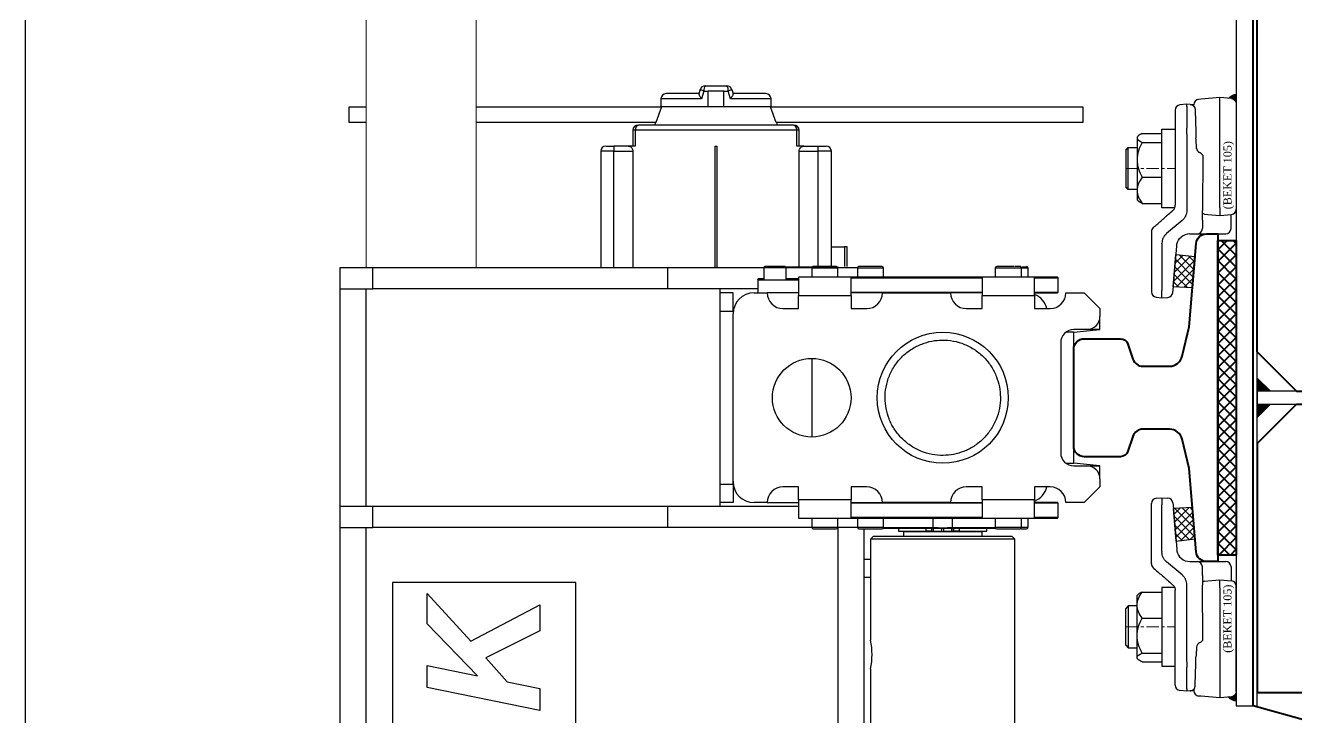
# Model space of a CAD drawing. Header units: centimetres. Extents: x 470464 to 524273, y 49611 to 59074.
# Drawn here: x 505485.43 to 505533.93, y 52618.11 to 52644.52 of the extents above; entities that cross this region are included whole.
import ezdxf

# ---------------------------------------------------------------- set-up
doc = ezdxf.new("R2010")
doc.units = ezdxf.units.CM
doc.header["$MEASUREMENT"] = 0
doc.linetypes.add('ACAD_ISO08W100', pattern=[36, 24, -3, 6, -3])
doc.linetypes.add('CHAIN', pattern=[0.3543, 0.2362, -0.0295, 0.0591, -0.0295])
for name, color, linetype, lineweight in [('1', 7, 'Continuous', 25), ('AAA_EKSEN', 1, 'ACAD_ISO08W100', 9), ('S-COLS-CONC', 4, 'Continuous', 40)]:
    doc.layers.add(name, color=color, linetype=linetype, lineweight=lineweight)
doc.layers.add('vinç', color=7, linetype='Continuous')
doc.styles.add('BARIŞ BABUR-2', font='times.ttf')

# ---------------------------------------------------------------- blocks, each defined once
blk = doc.blocks.new('ytnytnytnnytytnrmutnebe')
at = {"color": 2, "linetype": 'Continuous', "lineweight": 25}
for p, q in [((416565.01, 68895.163), (416511.61, 68895.163)), ((416565.81, 68895.163), (416565.01, 68895.163)), ((416565.01, 68895.163), (416565.01, 68893.906)), ((416574.11, 68895.163), (416565.81, 68895.163)), ((416565.81, 68893.906), (416565.81, 68895.163)), ((416574.91, 68895.163), (416574.11, 68895.163)), ((416574.11, 68895.163), (416574.11, 68893.906)), ((416574.91, 68893.906), (416574.91, 68895.163)), ((416580.46, 68894.813), (416581.06, 68894.813)), ((416580.46, 68894.163), (416580.46, 68894.813)), ((416581.06, 68894.813), (416581.06, 68894.163)), ((416518.21, 68894.163), (416565.01, 68894.163)), ((416565.01, 68882.663), (416565.01, 68893.906)), ((416565.01, 68893.906), (416565.81, 68893.906)), ((416565.81, 68894.163), (416574.11, 68894.163)), ((416565.81, 68882.663), (416565.81, 68893.906)), ((416574.11, 68882.663), (416574.11, 68893.906)), ((416574.11, 68893.906), (416574.91, 68893.906)), ((416574.91, 68875.42), (416574.91, 68893.906)), ((416562.91, 68893.163), (416537.91, 68893.163)), ((416562.91, 68886.163), (416562.91, 68893.163)), ((416558.03, 68887.533), (416558.905, 68891.833)), ((416558.905, 68891.833), (416559.747, 68891.833)), ((416559.747, 68891.833), (416559.356, 68889.908)), ((416559.356, 68889.908), (416561.338, 68891.833)), ((416562.496, 68891.833), (416560.674, 68890.168)), ((416561.338, 68891.833), (416562.496, 68891.833)), ((416560.674, 68890.168), (416562.055, 68887.533)), ((416580.46, 68883.108), (416580.46, 68889.963)), ((416581.06, 68889.963), (416581.06, 68882.892)), ((416560.037, 68889.596), (416559.126, 68888.776)), ((416561.062, 68887.533), (416560.037, 68889.596)), ((416559.126, 68888.776), (416558.873, 68887.533)), ((416558.873, 68887.533), (416558.03, 68887.533)), ((416562.055, 68887.533), (416561.062, 68887.533)), ((416537.91, 68886.163), (416562.91, 68886.163)), ((416579.36, 68885.213), (416574.91, 68885.213)), ((416579.36, 68884.713), (416579.36, 68885.213)), ((416574.91, 68884.713), (416579.36, 68884.713)), ((416579.36, 68884.713), (416579.36, 68883.985)), ((416579.56, 68884.713), (416579.36, 68884.713)), ((416579.56, 68884.165), (416579.56, 68884.713)), ((416579.56, 68883.895), (416579.56, 68884.165)), ((416579.36, 68883.985), (416574.91, 68883.985)), ((416580.16, 68883.985), (416579.56, 68883.985)), ((416580.16, 68883.895), (416579.56, 68883.895)), ((416580.16, 68883.895), (416580.16, 68883.985)), ((416580.16, 68877.732), (416580.16, 68883.895)), ((416580.46, 68883.128), (416580.36, 68883.163)), ((416581.06, 68882.892), (416580.46, 68883.108)), ((416565.01, 68877.163), (416565.01, 68882.663)), ((416565.81, 68882.663), (416565.01, 68882.663)), ((416565.81, 68877.663), (416565.81, 68882.663)), ((416574.11, 68879.213), (416574.11, 68882.663)), ((416574.91, 68882.663), (416574.11, 68882.663)), ((416581.36, 68882.913), (416581.06, 68882.913)), ((416581.06, 68881.113), (416581.06, 68882.892)), ((416581.36, 68881.362), (416581.36, 68882.913)), ((416581.06, 68880.513), (416581.06, 68881.113)), ((416581.06, 68881.113), (416581.66, 68881.113)), ((416581.66, 68881.273), (416581.36, 68881.362)), ((416581.712, 68881.423), (416581.552, 68881.465)), ((416581.66, 68881.273), (416581.66, 68881.113)), ((416581.66, 68880.513), (416581.66, 68881.113)), ((416574.11, 68880.663), (416565.81, 68880.663)), ((416565.96, 68880.163), (416565.96, 68880.663)), ((416566.66, 68880.663), (416566.66, 68880.163)), ((416573.26, 68880.663), (416573.26, 68880.163)), ((416573.96, 68880.163), (416573.96, 68880.663)), ((416574.91, 68880.846), (416579.56, 68880.846)), ((416579.56, 68880.781), (416574.91, 68880.781)), ((416579.56, 68880.846), (416579.56, 68880.781)), ((416566.66, 68880.163), (416565.96, 68880.163)), ((416566.66, 68880.163), (416566.76, 68880.163)), ((416566.76, 68880.163), (416573.16, 68880.163)), ((416573.26, 68880.163), (416573.96, 68880.163)), ((416581.06, 68880.513), (416581.66, 68880.513)), ((416581.06, 68878.735), (416581.06, 68880.513)), ((416581.36, 68880.265), (416581.66, 68880.353)), ((416581.36, 68878.713), (416581.36, 68880.265)), ((416581.712, 68880.204), (416581.552, 68880.161)), ((416581.66, 68880.513), (416581.66, 68880.353)), ((416565.96, 68878.863), (416565.96, 68879.363)), ((416573.96, 68879.363), (416573.96, 68878.863)), ((416574.46, 68879.213), (416573.96, 68879.213)), ((416574.46, 68879.213), (416574.46, 68877.663)), ((416565.96, 68878.863), (416565.96, 68877.663)), ((416573.96, 68877.663), (416573.96, 68878.863)), ((416574.91, 68878.988), (416574.46, 68878.988)), ((416574.51, 68879.168), (416574.51, 68878.988)), ((416574.91, 68878.138), (416574.91, 68878.988)), ((416580.46, 68878.519), (416581.06, 68878.735)), ((416581.06, 68878.735), (416581.06, 68866.813)), ((416581.06, 68878.713), (416581.36, 68878.713)), ((416566.56, 68877.663), (416566.56, 68878.263)), ((416573.36, 68878.263), (416573.36, 68877.663)), ((416580.36, 68878.463), (416580.46, 68878.499)), ((416580.46, 68866.813), (416580.46, 68878.519)), ((416574.46, 68878.138), (416574.91, 68878.138)), ((416574.51, 68878.138), (416574.51, 68877.985)), ((416574.51, 68877.985), (416574.51, 68877.663)), ((416574.915, 68876.161), (416574.915, 68877.803)), ((416574.94, 68876.148), (416574.94, 68878.163)), ((416579.56, 68877.732), (416580.16, 68877.732)), ((416579.56, 68877.461), (416579.56, 68877.732)), ((416580.16, 68877.642), (416580.16, 68877.732)), ((416565.36, 68877.663), (416565.36, 68875.663)), ((416566.06, 68877.663), (416565.36, 68877.663)), ((416566.06, 68875.663), (416566.06, 68877.663)), ((416566.06, 68877.663), (416566.56, 68877.663)), ((416573.36, 68877.663), (416573.86, 68877.663)), ((416573.86, 68877.663), (416573.86, 68875.663)), ((416574.56, 68877.663), (416573.86, 68877.663)), ((416574.56, 68875.663), (416574.56, 68877.663)), ((416574.94, 68877.642), (416579.36, 68877.642)), ((416579.36, 68877.642), (416579.36, 68876.913)), ((416579.56, 68877.642), (416580.16, 68877.642)), ((416579.56, 68877.461), (416579.56, 68876.913)), ((416565.02, 68877.163), (416565.02, 68876.163)), ((416565.36, 68877.163), (416565.02, 68877.163)), ((416571.46, 68877.163), (416568.46, 68877.163)), ((416574.9, 68877.163), (416574.56, 68877.163)), ((416574.9, 68876.163), (416574.9, 68877.163)), ((416574.94, 68876.913), (416579.36, 68876.913)), ((416579.36, 68876.913), (416579.56, 68876.913)), ((416579.36, 68876.413), (416579.36, 68876.913)), ((416574.94, 68876.413), (416579.36, 68876.413)), ((416575.71, 68876.413), (416575.71, 68875.913)), ((416565.01, 68876.163), (416534.46, 68876.163)), ((416565.01, 68875.42), (416565.01, 68876.164)), ((416565.02, 68876.163), (416565.36, 68876.163)), ((416574.56, 68876.163), (416574.9, 68876.163)), ((416575.71, 68875.913), (416574.96, 68875.913)), ((416574.96, 68875.813), (416575.71, 68875.813)), ((416575.71, 68875.813), (416575.71, 68875.913)), ((416565.02, 68875.421), (416565.02, 68874.421)), ((416565.36, 68875.421), (416565.02, 68875.421)), ((416565.36, 68875.663), (416565.36, 68875.372)), ((416565.36, 68875.663), (416566.06, 68875.663)), ((416565.36, 68875.372), (416565.36, 68875.138)), ((416565.385, 68872.163), (416565.385, 68875.663)), ((416565.935, 68870.663), (416565.935, 68875.663)), ((416565.96, 68875.663), (416565.96, 68874.463)), ((416566.56, 68875.663), (416566.06, 68875.663)), ((416566.56, 68875.063), (416566.56, 68875.663)), ((416573.86, 68875.663), (416573.36, 68875.663)), ((416573.36, 68875.663), (416573.36, 68875.063)), ((416573.86, 68875.663), (416574.56, 68875.663)), ((416573.96, 68874.463), (416573.96, 68875.663)), ((416573.985, 68875.663), (416573.985, 68870.663)), ((416574.535, 68875.663), (416574.535, 68872.163)), ((416574.56, 68875.372), (416574.56, 68875.663)), ((416574.9, 68875.421), (416574.56, 68875.421)), ((416574.56, 68875.138), (416574.56, 68875.372)), ((416574.9, 68874.421), (416574.9, 68875.421)), ((416534.188, 68875.163), (416564.96, 68875.163)), ((416559.61, 68874.913), (416555.96, 68874.913)), ((416564.56, 68874.913), (416560.71, 68874.913)), ((416563.11, 68875.163), (416563.11, 68874.913)), ((416563.803, 68875.163), (416563.803, 68874.913)), ((416564.66, 68874.813), (416564.56, 68874.913)), ((416564.56, 68872.163), (416564.56, 68874.913)), ((416564.66, 68872.163), (416564.66, 68874.813)), ((416565.36, 68875.138), (416565.36, 68872.163)), ((416574.56, 68872.163), (416574.56, 68875.138)), ((416564.98, 68874.436), (416564.98, 68872.163)), ((416565.005, 68874.423), (416565.005, 68872.523)), ((416565.02, 68874.421), (416565.36, 68874.421)), ((416565.96, 68871.863), (416565.96, 68874.463)), ((416573.96, 68874.463), (416573.96, 68871.863)), ((416574.56, 68874.421), (416574.9, 68874.421)), ((416564.98, 68873.853), (416564.87, 68873.853)), ((416564.87, 68873.853), (416564.87, 68872.789)), ((416564.86, 68873.663), (416564.66, 68873.663)), ((416564.86, 68873.663), (416564.86, 68870.663)), ((416564.87, 68873.563), (416564.86, 68873.563)), ((416564.87, 68872.789), (416564.98, 68872.789)), ((416564.87, 68872.587), (416564.87, 68872.789)), ((416564.98, 68872.587), (416564.87, 68872.587)), ((416564.87, 68872.587), (416564.87, 68872.574)), ((416564.87, 68872.574), (416564.98, 68872.574)), ((416564.87, 68872.574), (416564.87, 68872.514)), ((416564.87, 68872.514), (416564.98, 68872.514)), ((416564.87, 68872.514), (416564.87, 68872.201)), ((416565.005, 68872.523), (416565.36, 68872.523)), ((416564.56, 68869.413), (416564.56, 68872.163)), ((416564.66, 68869.513), (416564.66, 68872.163)), ((416564.87, 68872.201), (416564.98, 68872.201)), ((416564.87, 68872.201), (416564.87, 68872.191)), ((416564.87, 68872.191), (416564.98, 68872.191)), ((416564.98, 68872.136), (416564.87, 68872.136)), ((416564.87, 68872.136), (416564.87, 68872.126)), ((416564.87, 68872.126), (416564.98, 68872.126)), ((416564.87, 68872.126), (416564.87, 68871.813)), ((416564.98, 68872.163), (416564.98, 68870.148)), ((416565.36, 68872.163), (416565.36, 68870.663)), ((416565.385, 68870.663), (416565.385, 68872.163)), ((416574.535, 68872.163), (416574.535, 68870.663)), ((416574.56, 68870.663), (416574.56, 68872.163)), ((416564.87, 68871.813), (416564.98, 68871.813)), ((416564.87, 68871.813), (416564.87, 68871.752)), ((416564.87, 68871.752), (416564.98, 68871.752)), ((416564.87, 68871.752), (416564.87, 68871.74)), ((416564.87, 68871.74), (416564.98, 68871.74)), ((416564.87, 68871.538), (416564.87, 68871.74)), ((416564.98, 68871.538), (416564.87, 68871.538)), ((416564.87, 68871.538), (416564.87, 68870.474)), ((416565.005, 68871.803), (416565.005, 68870.161)), ((416565.36, 68871.803), (416565.005, 68871.803)), ((416565.96, 68871.863), (416565.96, 68870.663)), ((416573.96, 68870.663), (416573.96, 68871.863)), ((416566.56, 68870.663), (416566.56, 68871.263)), ((416573.36, 68871.263), (416573.36, 68870.663)), ((416564.66, 68870.663), (416564.86, 68870.663)), ((416564.86, 68870.763), (416564.87, 68870.763)), ((416564.87, 68870.474), (416564.98, 68870.474)), ((416565.36, 68870.663), (416565.36, 68868.663)), ((416566.06, 68870.663), (416565.36, 68870.663)), ((416566.06, 68868.663), (416566.06, 68870.663)), ((416566.06, 68870.663), (416566.56, 68870.663)), ((416573.36, 68870.663), (416573.86, 68870.663)), ((416573.86, 68870.663), (416573.86, 68868.663)), ((416574.56, 68870.663), (416573.86, 68870.663)), ((416574.56, 68868.663), (416574.56, 68870.663)), ((416564.96, 68870.103), (416564.96, 68870.102)), ((416565.02, 68870.163), (416565.02, 68869.163)), ((416565.36, 68870.163), (416565.02, 68870.163)), ((416574.9, 68870.163), (416574.56, 68870.163)), ((416574.9, 68869.163), (416574.9, 68870.163)), ((416564.56, 68869.413), (416564.66, 68869.513)), ((416555.96, 68869.413), (416564.56, 68869.413)), ((416565.02, 68869.163), (416565.02, 68868.906)), ((416565.02, 68869.163), (416565.36, 68869.163)), ((416574.56, 68869.163), (416574.9, 68869.163)), ((416574.9, 68868.906), (416574.9, 68869.163)), ((416574.915, 68868.913), (416574.915, 68869.156)), ((416574.94, 68868.938), (416574.94, 68869.143)), ((416565.02, 68868.906), (416565.36, 68868.906)), ((416565.36, 68868.663), (416565.36, 68867.788)), ((416565.36, 68868.663), (416566.06, 68868.663)), ((416565.385, 68867.763), (416565.385, 68868.663)), ((416565.935, 68867.763), (416565.935, 68868.663)), ((416565.96, 68867.788), (416565.96, 68868.663)), ((416566.56, 68868.663), (416566.06, 68868.663)), ((416566.56, 68868.063), (416566.56, 68868.663)), ((416573.86, 68868.663), (416573.36, 68868.663)), ((416573.36, 68868.663), (416573.36, 68868.063)), ((416573.86, 68868.663), (416574.56, 68868.663)), ((416573.96, 68868.663), (416573.96, 68867.788)), ((416573.985, 68868.663), (416573.985, 68867.763)), ((416574.535, 68868.663), (416574.535, 68867.763)), ((416574.56, 68868.906), (416574.9, 68868.906)), ((416574.56, 68867.788), (416574.56, 68868.663)), ((416565.36, 68867.788), (416565.385, 68867.763)), ((416565.385, 68867.763), (416565.935, 68867.763)), ((416565.935, 68867.763), (416565.96, 68867.788)), ((416572.06, 68867.663), (416567.86, 68867.663)), ((416573.96, 68867.788), (416573.985, 68867.763)), ((416573.985, 68867.763), (416574.535, 68867.763)), ((416574.535, 68867.763), (416574.56, 68867.788)), ((416565.96, 68866.763), (416565.96, 68867.463)), ((416567.36, 68866.163), (416567.46, 68867.163)), ((416567.36, 68867.163), (416567.36, 68866.663)), ((416567.46, 68867.463), (416567.46, 68867.163)), ((416567.46, 68867.163), (416572.46, 68867.163)), ((416572.46, 68867.163), (416572.46, 68867.463)), ((416572.46, 68867.163), (416572.56, 68866.163)), ((416572.56, 68866.663), (416572.56, 68867.163)), ((416573.96, 68867.463), (416573.96, 68866.763)), ((416566.56, 68866.163), (416565.96, 68866.763)), ((416567.36, 68866.663), (416567.36, 68866.163)), ((416572.56, 68866.163), (416572.56, 68866.663)), ((416573.96, 68866.763), (416573.36, 68866.163)), ((416581.06, 68866.813), (416580.46, 68866.813)), ((416566.86, 68866.163), (416566.56, 68866.163)), ((416566.86, 68866.163), (416567.36, 68866.163)), ((416572.56, 68866.163), (416573.06, 68866.163)), ((416573.36, 68866.163), (416573.06, 68866.163))]:
    blk.add_line(p, q, dxfattribs=at)
at = {"color": 2, "linetype": 'Continuous', "lineweight": 15}
for p, q in [((416574.91, 68894.163), (416637.91, 68894.163)), ((416574.91, 68889.963), (416633.71, 68889.963))]:
    blk.add_line(p, q, dxfattribs=at)
at = {"color": 2, "linetype": 'Continuous', "lineweight": 25}
for centre, radius in [((416569.96, 68877.163), 1.5), ((416569.96, 68872.163), 2.5)]:
    blk.add_circle(centre, radius, dxfattribs=at)
for centre, radius, start, end in [((416579.36, 68885.013), 0.2, 0, 90), ((416580.16, 68883.785), 0.2, 0, 90), ((416580.185, 68883.718), 0.178, 11.7711, 98.2203), ((416581.36, 68882.713), 0.2, 0, 90), ((416581.707, 68881.012), 0.265, 54.9655, 100.3283), ((416581.66, 68881.23), 0.2, 0, 75), ((416566.76, 68879.363), 0.8, 90, 180), ((416573.16, 68879.363), 0.8, 0, 90), ((416581.707, 68880.615), 0.265, 259.6717, 305.0345), ((416581.66, 68880.397), 0.2, 285, 0), ((416574.508, 68879.216), 0.0479, 182.8464, 272.6022), ((416565.96, 68878.263), 0.6, 0, 90), ((416573.96, 68878.263), 0.6, 90, 180), ((416574.91, 68878.938), 0.05, 0, 90), ((416581.36, 68878.913), 0.2, 270, 0), ((416574.91, 68878.188), 0.05, 270, 0), ((416580.185, 68877.908), 0.178, 261.7808, 348.2277), ((416580.16, 68877.842), 0.2, 270, 0), ((416565.02, 68877.103), 0.06, 90, 180), ((416574.9, 68877.103), 0.06, 0, 90), ((416579.36, 68876.613), 0.2, 270, 0), ((416565.02, 68876.223), 0.06, 180, 270), ((416574.9, 68876.223), 0.06, 270, 0), ((416565.02, 68875.361), 0.06, 90, 180), ((416574.9, 68875.361), 0.06, 0, 90), ((416560.16, 68877.639), 2.78, 258.5897, 281.4103), ((416565.96, 68875.063), 0.6, 270, 0), ((416573.96, 68875.063), 0.6, 180, 270), ((416565.02, 68874.481), 0.06, 180, 270), ((416574.9, 68874.481), 0.06, 270, 0), ((416565.96, 68871.263), 0.6, 0, 90), ((416573.96, 68871.263), 0.6, 90, 180), ((416565.02, 68870.103), 0.06, 90, 180), ((416574.9, 68870.103), 0.06, 0, 90), ((416565.02, 68869.223), 0.06, 180, 270), ((416574.9, 68869.223), 0.06, 270, 0), ((416565.02, 68868.966), 0.06, 180, 270), ((416566.76, 68868.963), 0.8, 202.0243, 255.5225), ((416573.16, 68868.963), 0.8, 284.4775, 337.9757), ((416574.9, 68868.966), 0.06, 270, 0), ((416565.96, 68868.063), 0.6, 270, 0), ((416573.96, 68868.063), 0.6, 180, 270), ((416567.86, 68867.163), 0.5, 90, 180), ((416572.06, 68867.163), 0.5, 0, 90), ((416566.86, 68866.663), 0.5, 270, 0), ((416573.06, 68866.663), 0.5, 180, 270)]:
    blk.add_arc(centre, radius, start, end, dxfattribs=at)
for points, knots in [([(416579.56, 68885.011), (416579.56, 68885.01), (416579.56, 68885.009), (416579.56, 68884.97), (416579.56, 68884.902), (416579.56, 68884.812), (416579.56, 68884.746), (416579.56, 68884.713)], [0, 0, 0, 0, 0.156063, 0.361127, 0.578033, 0.794938, 1, 1, 1, 1]), ([(416579.56, 68884.165), (416579.557, 68884.143), (416579.551, 68884.1), (416579.511, 68884.045), (416579.46, 68884.007), (416579.408, 68883.988), (416579.375, 68883.986), (416579.36, 68883.985)], [0, 0, 0, 0, 0.274187, 0.536104, 0.727124, 0.878679, 1, 1, 1, 1]), ([(416580.36, 68877.872), (416580.36, 68877.997), (416580.36, 68878.25), (416580.36, 68878.686), (416580.36, 68879.126), (416580.36, 68879.557), (416580.36, 68879.966), (416580.36, 68880.386), (416580.36, 68880.813), (416580.36, 68881.241), (416580.36, 68881.661), (416580.36, 68882.07), (416580.36, 68882.5), (416580.36, 68882.941), (416580.36, 68883.377), (416580.36, 68883.63), (416580.36, 68883.755)], [0, 0, 0, 0, 0.077771, 0.157893, 0.240204, 0.304491, 0.36877, 0.43439, 0.5, 0.565619, 0.63123, 0.695517, 0.759796, 0.842115, 0.922233, 1, 1, 1, 1]), ([(416581.56, 68881.463), (416581.56, 68881.549), (416581.56, 68881.724), (416581.56, 68881.965), (416581.56, 68882.186), (416581.56, 68882.376), (416581.56, 68882.528), (416581.56, 68882.635), (416581.56, 68882.701), (416581.56, 68882.709), (416581.56, 68882.713)], [0, 0, 0, 0, 0.11988, 0.244044, 0.371236, 0.5, 0.628763, 0.755956, 0.88012, 1, 1, 1, 1]), ([(416581.552, 68881.465), (416581.543, 68881.465), (416581.524, 68881.465), (416581.475, 68881.44), (416581.419, 68881.406), (416581.38, 68881.377), (416581.36, 68881.362)], [0, 0, 0, 0, 0.249486, 0.499789, 0.75003, 1, 1, 1, 1]), ([(416581.66, 68881.273), (416581.666, 68881.293), (416581.678, 68881.335), (416581.693, 68881.381), (416581.702, 68881.407), (416581.708, 68881.421), (416581.71, 68881.422), (416581.712, 68881.423)], [0, 0, 0, 0, 0.242355, 0.49937, 0.696915, 0.83534, 1, 1, 1, 1]), ([(416581.552, 68880.161), (416581.543, 68880.162), (416581.524, 68880.162), (416581.475, 68880.186), (416581.419, 68880.221), (416581.38, 68880.25), (416581.36, 68880.265)], [0, 0, 0, 0, 0.249486, 0.499792, 0.749984, 1, 1, 1, 1]), ([(416581.56, 68878.913), (416581.56, 68878.917), (416581.56, 68878.925), (416581.56, 68878.991), (416581.56, 68879.099), (416581.56, 68879.251), (416581.56, 68879.44), (416581.56, 68879.661), (416581.56, 68879.903), (416581.56, 68880.078), (416581.56, 68880.163)], [0, 0, 0, 0, 0.11988, 0.244044, 0.371237, 0.5, 0.628764, 0.755956, 0.88012, 1, 1, 1, 1]), ([(416581.712, 68880.204), (416581.71, 68880.205), (416581.708, 68880.206), (416581.702, 68880.219), (416581.693, 68880.246), (416581.678, 68880.292), (416581.666, 68880.333), (416581.66, 68880.353)], [0, 0, 0, 0, 0.1646658, 0.3030994, 0.5006296, 0.7576448, 1, 1, 1, 1]), ([(416574.46, 68879.213), (416574.472, 68879.212), (416574.496, 68879.208), (416574.505, 68879.181), (416574.51, 68879.168)], [0, 0, 0, 0, 0.500874, 1, 1, 1, 1]), ([(416574.96, 68878.563), (416574.96, 68878.611), (416574.96, 68878.683), (416574.96, 68878.77), (416574.96, 68878.83), (416574.96, 68878.879), (416574.96, 68878.926), (416574.96, 68878.933), (416574.96, 68878.938)], [0, 0, 0, 0, 0.239456, 0.368362, 0.500001, 0.63164, 0.760544, 1, 1, 1, 1]), ([(416574.96, 68878.188), (416574.96, 68878.193), (416574.96, 68878.201), (416574.96, 68878.248), (416574.96, 68878.296), (416574.96, 68878.356), (416574.96, 68878.444), (416574.96, 68878.516), (416574.96, 68878.563)], [0, 0, 0, 0, 0.2394575, 0.3683619, 0.5000014, 0.6316374, 0.760543, 1, 1, 1, 1]), ([(416574.46, 68878.006), (416574.46, 68878.004), (416574.461, 68878.001), (416574.465, 68877.996), (416574.472, 68877.992), (416574.481, 68877.988), (416574.49, 68877.986), (416574.5, 68877.985), (416574.507, 68877.985), (416574.51, 68877.985)], [0, 0, 0, 0, 0.157374, 0.293237, 0.500002, 0.633039, 0.760316, 0.882274, 1, 1, 1, 1]), ([(416579.36, 68877.642), (416579.378, 68877.641), (416579.414, 68877.638), (416579.468, 68877.615), (416579.518, 68877.575), (416579.553, 68877.52), (416579.558, 68877.48), (416579.56, 68877.461)], [0, 0, 0, 0, 0.146818, 0.292962, 0.498194, 0.771563, 1, 1, 1, 1]), ([(416564.96, 68877.103), (416564.96, 68877.097), (416564.96, 68877.088), (416564.96, 68877.034), (416564.96, 68876.977), (416564.96, 68876.906), (416564.96, 68876.804), (416564.96, 68876.663), (416564.96, 68876.523), (416564.96, 68876.42), (416564.96, 68876.35), (416564.96, 68876.293), (416564.96, 68876.238), (416564.96, 68876.229), (416564.96, 68876.223)], [0, 0, 0, 0, 0.119728, 0.18418, 0.25, 0.31582, 0.380273, 0.5, 0.619728, 0.684181, 0.750001, 0.815821, 0.880272, 1, 1, 1, 1]), ([(416574.96, 68876.223), (416574.96, 68876.494), (416574.96, 68876.572), (416574.96, 68876.689), (416574.96, 68876.778), (416574.96, 68876.863), (416574.96, 68876.96), (416574.96, 68877.053), (416574.96, 68877.102), (416574.96, 68877.103), (416574.96, 68877.103)], [0, 0, 0, 0, 0.174997, 0.269198, 0.365401, 0.461603, 0.555807, 0.730802, 0.905797, 1, 1, 1, 1]), ([(416579.56, 68876.913), (416579.56, 68876.876), (416579.56, 68876.817), (416579.56, 68876.747), (416579.56, 68876.7), (416579.56, 68876.661), (416579.56, 68876.624), (416579.56, 68876.617), (416579.56, 68876.613)], [0, 0, 0, 0, 0.23944, 0.369666, 0.500001, 0.630219, 0.760554, 1, 1, 1, 1]), ([(416564.96, 68875.361), (416564.96, 68875.355), (416564.96, 68875.346), (416564.96, 68875.291), (416564.96, 68875.235), (416564.96, 68875.164), (416564.96, 68875.062), (416564.96, 68874.921), (416564.96, 68874.781), (416564.96, 68874.678), (416564.96, 68874.608), (416564.96, 68874.551), (416564.96, 68874.496), (416564.96, 68874.487), (416564.96, 68874.481)], [0, 0, 0, 0, 0.119728, 0.18418, 0.249999, 0.31582, 0.380271, 0.499999, 0.619729, 0.68418, 0.749999, 0.81582, 0.880272, 1, 1, 1, 1]), ([(416574.96, 68874.481), (416574.96, 68874.752), (416574.96, 68874.83), (416574.96, 68874.946), (416574.96, 68875.036), (416574.96, 68875.12), (416574.96, 68875.218), (416574.96, 68875.311), (416574.96, 68875.36), (416574.96, 68875.36), (416574.96, 68875.36)], [0, 0, 0, 0, 0.174994, 0.269199, 0.365402, 0.461604, 0.555805, 0.730801, 0.905797, 1, 1, 1, 1]), ([(416570.376, 68870.003), (416570.243, 68869.985), (416569.969, 68869.947), (416569.543, 68869.989), (416569.118, 68870.114), (416568.718, 68870.328), (416568.428, 68870.572), (416568.23, 68870.797), (416568.062, 68871.034), (416567.902, 68871.348), (416567.788, 68871.744), (416567.747, 68872.155), (416567.785, 68872.58), (416567.911, 68873.005), (416568.125, 68873.405), (416568.368, 68873.695), (416568.594, 68873.893), (416568.831, 68874.061), (416569.144, 68874.224), (416569.413, 68874.291), (416569.543, 68874.324)], [0, 0, 0, 0, 0.058249, 0.119986, 0.18429, 0.249959, 0.315628, 0.347818, 0.380014, 0.441752, 0.5, 0.558249, 0.619986, 0.68429, 0.749959, 0.815628, 0.847818, 0.880015, 0.941753, 1, 1, 1, 1]), ([(416569.543, 68874.324), (416569.676, 68874.342), (416569.95, 68874.38), (416570.376, 68874.337), (416570.802, 68874.213), (416571.201, 68873.998), (416571.492, 68873.755), (416571.689, 68873.529), (416571.858, 68873.293), (416572.017, 68872.978), (416572.132, 68872.582), (416572.173, 68872.172), (416572.135, 68871.747), (416572.009, 68871.321), (416571.795, 68870.922), (416571.551, 68870.631), (416571.326, 68870.434), (416571.089, 68870.266), (416570.775, 68870.102), (416570.507, 68870.036), (416570.376, 68870.003)], [0, 0, 0, 0, 0.058249, 0.119987, 0.18429, 0.249959, 0.315627, 0.347817, 0.380015, 0.441752, 0.5, 0.558249, 0.619986, 0.684291, 0.749959, 0.815627, 0.847818, 0.880014, 0.941751, 1, 1, 1, 1]), ([(416564.96, 68870.103), (416564.96, 68870.097), (416564.96, 68870.088), (416564.96, 68870.034), (416564.96, 68869.977), (416564.96, 68869.906), (416564.96, 68869.804), (416564.96, 68869.663), (416564.96, 68869.523), (416564.96, 68869.42), (416564.96, 68869.35), (416564.96, 68869.293), (416564.96, 68869.238), (416564.96, 68869.229), (416564.96, 68869.223)], [0, 0, 0, 0, 0.119728, 0.18418, 0.249999, 0.315819, 0.380272, 0.499999, 0.619729, 0.68418, 0.75, 0.81582, 0.880272, 1, 1, 1, 1]), ([(416574.96, 68869.443), (416574.96, 68869.494), (416574.96, 68869.572), (416574.96, 68869.689), (416574.96, 68869.778), (416574.96, 68869.863), (416574.96, 68869.96), (416574.96, 68870.053), (416574.96, 68870.102), (416574.96, 68870.103), (416574.96, 68870.103)], [0, 0, 0, 0, 0.174994, 0.269199, 0.365402, 0.461604, 0.555805, 0.730801, 0.905797, 1, 1, 1, 1]), ([(416564.96, 68869.188), (416564.96, 68869.18), (416564.96, 68869.145), (416564.96, 68869.093), (416564.96, 68869.035), (416564.96, 68868.981), (416564.96, 68868.972), (416564.96, 68868.966)], [0, 0, 0, 0, 0.057333, 0.253792, 0.450254, 0.642632, 1, 1, 1, 1]), ([(416574.96, 68869.186), (416574.96, 68869.237), (416574.96, 68869.31), (416574.96, 68869.389), (416574.96, 68869.413)], [0, 0, 0, 0, 0.695804, 1, 1, 1, 1])]:
    blk.add_open_spline(points, degree=3, knots=knots, dxfattribs=at)
for points in [[(416581.86, 68881.23), (416581.86, 68881.091), (416581.86, 68880.813), (416581.86, 68880.536), (416581.86, 68880.397)], [(416565.005, 68871.803), (416564.995, 68871.923), (416564.975, 68872.163), (416564.995, 68872.403), (416565.005, 68872.523)]]:
    blk.add_open_spline(points, degree=3, dxfattribs=at)
blk = doc.blocks.new('HDTBMRTNE')
at = {"color": 2}
blk.add_lwpolyline([(2484.558, -32074.169), (2484.558, -32073.154, 0.322823), (2484.284, -32072.775), (2483.713, -32072.584, -0.322823), (2483.508, -32072.299), (2483.508, -32070.916, -0.414214), (2483.908, -32070.516), (2485.758, -32070.516), (2487.608, -32070.516, -0.414214), (2488.008, -32070.916), (2488.008, -32072.299, -0.322823), (2487.803, -32072.584), (2487.231, -32072.775, 0.322823), (2486.958, -32073.154), (2486.958, -32074.169, 0.34856), (2487.344, -32074.656), (2488.458, -32074.916), (2491.641, -32075.185, -0.389731), (2492.008, -32075.583), (2492.008, -32076.016), (2485.758, -32076.016), (2479.508, -32076.016), (2479.508, -32075.583, -0.389731), (2479.874, -32075.185), (2483.058, -32074.916), (2484.171, -32074.656, 0.34856)], format="xyb", close=True, dxfattribs=at)
blk = doc.blocks.new('TTRNYTRBRG')
at = {"layer": 'S-COLS-CONC'}
h = blk.add_hatch(dxfattribs=at)
h.set_pattern_fill('ANSI37', color=2, scale=0.1)
h.set_pattern_definition([(45, (0, 0), (-0.224506403, 0.224506403), []), (135, (0, 0), (-0.224506403, -0.224506403), [])])
h.paths.add_polyline_path([(1040.599, -32155.935), (1040.599, -32156.635), (1052.599, -32156.635), (1052.599, -32155.935)])
at = {"layer": 'S-COLS-CONC', "color": 2}
blk.add_lwpolyline([(1040.599, -32155.935), (1052.599, -32155.935), (1052.599, -32156.635), (1040.599, -32156.635)], close=True, dxfattribs=at)
blk = doc.blocks.new('BEKET 105 SOL')
at = {"layer": '1', "linetype": 'Continuous'}
h = blk.add_hatch(dxfattribs=at)
h.set_pattern_fill('ANSI37', color=2, scale=0.7, angle=90, style=0)
h.set_pattern_definition([(135, (-3235.9436, 14033.6054), (-1.5715448212, -1.5715448212), []), (225, (-3235.9436, 14033.6054), (1.5715448212, -1.5715448212), [])])
h.paths.add_polyline_path([(1789936.84, -473051.24), (1789937.7, -473058.51), (1789949.61, -473057.51), (1789949.26, -473050.22)])
h = blk.add_hatch(dxfattribs=at)
h.set_pattern_fill('ANSI37', color=2, scale=0.7, angle=90, style=0)
h.set_pattern_definition([(45, (3583218.9755, 14033.6054), (1.5715448212, -1.5715448212), []), (315, (3583218.9755, 14033.6054), (-1.5715448212, -1.5715448212), [])])
h.paths.add_polyline_path([(1790033.42, -473057.51), (1790045.33, -473058.51), (1790046.19, -473051.24), (1790033.77, -473050.22)])
at = {"color": 2}
for p, q in [((1789879.4, -473074.25), (1789919.63, -473074.25)), ((1790103.63, -473074.25), (1790063.4, -473074.25))]:
    blk.add_line(p, q, dxfattribs=at)
at = {"layer": '1', "color": 2, "linetype": 'Continuous'}
for p, q in [((1789892.07, -473036.39), (1789891.7, -473036.79)), ((1789892.07, -473036.39), (1789892.43, -473036.39)), ((1789892.43, -473036.39), (1789900.76, -473036.39)), ((1789897.07, -473032.05), (1789896.07, -473033.05)), ((1789896.07, -473033.05), (1789896.07, -473036.39)), ((1789912.07, -473033.05), (1789896.07, -473033.05)), ((1789897.07, -473032.05), (1789911.07, -473032.05)), ((1789900.76, -473036.39), (1789912.4, -473036.39)), ((1789912.07, -473033.05), (1789911.07, -473032.05)), ((1789912.07, -473036.39), (1789912.07, -473033.05)), ((1789912.4, -473036.39), (1789916.07, -473036.39)), ((1789916.44, -473036.79), (1789916.07, -473036.39)), ((1790066.59, -473036.79), (1790066.96, -473036.39)), ((1790070.63, -473036.39), (1790066.96, -473036.39)), ((1790082.27, -473036.39), (1790070.63, -473036.39)), ((1790070.96, -473033.05), (1790071.96, -473032.05)), ((1790070.96, -473036.39), (1790070.96, -473033.05)), ((1790070.96, -473033.05), (1790086.96, -473033.05)), ((1790085.96, -473032.05), (1790071.96, -473032.05)), ((1790090.61, -473036.39), (1790082.27, -473036.39)), ((1790085.96, -473032.05), (1790086.96, -473033.05)), ((1790086.96, -473033.05), (1790086.96, -473036.39)), ((1790090.96, -473036.39), (1790090.61, -473036.39)), ((1790090.96, -473036.39), (1790091.34, -473036.79)), ((1789890.75, -473038.39), (1789890.75, -473045.89)), ((1789894.1, -473038.39), (1789894.1, -473045.89)), ((1789907.42, -473038.39), (1789907.42, -473045.89)), ((1789917.39, -473038.39), (1789917.39, -473045.89)), ((1790065.64, -473038.39), (1790065.64, -473045.89)), ((1790075.61, -473038.39), (1790075.61, -473045.89)), ((1790088.93, -473038.39), (1790088.93, -473045.89)), ((1790092.28, -473038.39), (1790092.28, -473045.89)), ((1789889.07, -473045.89), (1789889.07, -473050.95)), ((1789919.07, -473045.89), (1789889.07, -473045.89)), ((1789919.07, -473050.76), (1789919.07, -473045.89)), ((1789928.15, -473041.89), (1789929.12, -473041.89)), ((1789932.64, -473041.89), (1789950.27, -473041.89)), ((1789932.82, -473045.88), (1789950.63, -473045.88)), ((1789950.27, -473041.89), (1789951.18, -473041.89)), ((1789953.17, -473043.71), (1789953.36, -473045.88)), ((1789953.36, -473045.88), (1789953.24, -473048.15)), ((1789953.36, -473045.88), (1789953.36, -473045.88)), ((1790029.86, -473043.71), (1790029.67, -473045.88)), ((1790029.67, -473045.88), (1790029.67, -473045.88)), ((1790029.67, -473045.88), (1790029.79, -473048.15)), ((1790032.76, -473041.89), (1790031.85, -473041.89)), ((1790050.21, -473045.88), (1790032.41, -473045.88)), ((1790050.39, -473041.89), (1790032.76, -473041.89)), ((1790054.88, -473041.89), (1790053.91, -473041.89)), ((1790063.96, -473050.76), (1790063.96, -473045.89)), ((1790063.96, -473045.89), (1790093.96, -473045.89)), ((1790093.96, -473045.89), (1790093.96, -473050.95)), ((1789881.81, -473050.95), (1789882.1, -473050.95)), ((1789882.1, -473050.95), (1789890.22, -473050.95)), ((1789890.22, -473050.95), (1789890.92, -473050.95)), ((1789890.92, -473050.95), (1789918.06, -473050.95)), ((1789923.89, -473053.62), (1789928.88, -473047.67)), ((1789950.49, -473050.12), (1789933.6, -473051.51)), ((1789951.41, -473050.04), (1789950.49, -473050.12)), ((1790031.62, -473050.04), (1790032.54, -473050.12)), ((1790032.54, -473050.12), (1790049.43, -473051.51)), ((1790059.15, -473053.62), (1790054.15, -473047.67)), ((1790092.11, -473050.95), (1790064.97, -473050.95)), ((1790092.81, -473050.95), (1790092.11, -473050.95)), ((1790100.93, -473050.95), (1790092.81, -473050.95)), ((1790101.22, -473050.95), (1790100.93, -473050.95)), ((1789879.59, -473055.41), (1789879.82, -473052.77)), ((1789879.59, -473055.41), (1789879.59, -473055.41)), ((1789879.65, -473056.65), (1789879.59, -473055.41)), ((1789880.47, -473055.41), (1789888.71, -473055.41)), ((1789890.83, -473055.41), (1789920.06, -473055.41)), ((1790092.2, -473055.41), (1790062.98, -473055.41)), ((1790102.57, -473055.41), (1790094.32, -473055.41)), ((1790103.44, -473055.41), (1790103.21, -473052.77)), ((1790103.38, -473056.65), (1790103.44, -473055.41)), ((1790103.44, -473055.41), (1790103.44, -473055.41)), ((1789877.02, -473067.95), (1789877.63, -473060.89)), ((1789877.63, -473060.89), (1789877.72, -473059.92)), ((1789879.73, -473058.09), (1789879.65, -473056.65)), ((1789881.88, -473058.57), (1789890.09, -473058.86)), ((1789890.86, -473058.87), (1789892.43, -473058.87)), ((1789898.13, -473060.49), (1789898.03, -473060.27)), ((1789929.02, -473056.49), (1789929.02, -473059.31)), ((1789929.02, -473059.31), (1789929.02, -473070.25)), ((1790054.02, -473056.49), (1790054.02, -473059.31)), ((1790054.02, -473059.31), (1790054.02, -473070.25)), ((1790084.9, -473060.49), (1790085.01, -473060.27)), ((1790092.17, -473058.87), (1790090.6, -473058.87)), ((1790101.16, -473058.57), (1790092.94, -473058.86)), ((1790103.3, -473058.09), (1790103.38, -473056.65)), ((1790105.4, -473060.89), (1790105.31, -473059.92)), ((1790106.02, -473067.95), (1790105.4, -473060.89)), ((1789899.03, -473061.44), (1789920.06, -473061.35)), ((1789920.06, -473061.35), (1789920.06, -473061.35)), ((1789921.51, -473062.16), (1789921.62, -473063.38)), ((1789921.62, -473063.38), (1789922.02, -473067.95)), ((1789923.75, -473061.33), (1789927.03, -473061.31)), ((1790059.28, -473061.33), (1790056, -473061.31)), ((1790061.42, -473063.38), (1790061.02, -473067.95)), ((1790061.52, -473062.16), (1790061.42, -473063.38)), ((1790084, -473061.44), (1790062.97, -473061.35)), ((1790062.97, -473061.35), (1790062.97, -473061.35)), ((1789877.41, -473072.42), (1789877.02, -473067.95)), ((1789880, -473067.95), (1789877.02, -473067.95)), ((1789919.03, -473067.95), (1789880, -473067.95)), ((1789919.03, -473067.95), (1789922.02, -473067.95)), ((1789922.02, -473067.95), (1789921.63, -473072.42)), ((1790064, -473067.95), (1790061.02, -473067.95)), ((1790061.02, -473067.95), (1790061.41, -473072.42)), ((1790064, -473067.95), (1790103.03, -473067.95)), ((1790103.03, -473067.95), (1790106.02, -473067.95)), ((1790105.63, -473072.42), (1790106.02, -473067.95)), ((1789927.02, -473072.25), (1789921.64, -473072.25)), ((1790056.02, -473072.25), (1790061.39, -473072.25))]:
    blk.add_line(p, q, dxfattribs=at)
for points in [[(1789949.26, -473050.22), (1789936.84, -473051.24), (1789937.7, -473058.51), (1789949.61, -473057.51)], [(1790033.77, -473050.22), (1790046.19, -473051.24), (1790045.33, -473058.51), (1790033.42, -473057.51)]]:
    blk.add_lwpolyline(points, close=True, dxfattribs=at)
for centre, radius, start, end in [((1789928.15, -473043.89), 2, 90, 138.8369), ((1789951.18, -473043.89), 2, 5, 90), ((1790031.85, -473043.89), 2, 90, 175), ((1790054.88, -473043.89), 2, 41.1631, 90), ((1789881.81, -473052.95), 2, 90, 175), ((1789951.25, -473048.05), 2, 274.7148, 357), ((1790031.79, -473048.05), 2, 183, 265.2852), ((1790101.22, -473052.95), 2, 5, 90), ((1789934.02, -473056.49), 5, 138.8969, 180), ((1790049.02, -473056.49), 5, 0, 41.1031), ((1789879.71, -473060.09), 2, 86.7574, 175), ((1789896.2, -473061.1), 2, 24.442, 84.7511), ((1789927.02, -473059.31), 2, 270.3674, 0), ((1790056.02, -473059.31), 2, 180, 269.6326), ((1790086.83, -473061.1), 2, 95.2489, 155.558), ((1790103.32, -473060.09), 2, 5, 93.2426), ((1789927.02, -473070.25), 2, 270, 0), ((1790056.02, -473070.25), 2, 180, 270), ((1789919.63, -473072.25), 2, 270, 355), ((1790063.4, -473072.25), 2, 185, 270)]:
    blk.add_arc(centre, radius, start, end, dxfattribs=at)
at = {"layer": '1', "color": 2, "linetype": 'Continuous', "extrusion": (0, 0, -1)}
for centre, start, end in [((-1789879.4, -473072.25), 270, 355), ((-1790103.63, -473072.25), 185, 270)]:
    blk.add_arc(centre, 2, start, end, dxfattribs=at)
at = {"layer": '1', "color": 2, "linetype": 'Continuous'}
for centre, major_axis, ratio, start_param, end_param in [((1789950.35, -473045.94), (3.01, 0.05), 0.015919, 0.001113, 1.47768), ((1789951.49, -473024.29), (0.88, 21.59), 0.138716, 3.147231, 3.149451), ((1789882.6, -473055.46), (-3.01, 0.05), 0.007208, 5.500434, 6.282681), ((1789881.48, -473033.71), (1.02, 21.7), 0.098084, 3.145208, 3.146211), ((1789890.83, -473055.46), (-3, 0.02), 0.017473, 4.715039, 5.497286), ((1789890.45, -473032.83), (1.76, 22.58), 0.095782, 3.149046, 3.150029), ((1789934.02, -473056.49), (4.96, 0.66), 1, 1.521463, 1.638048), ((1789881.65, -473056.56), (-2, -0.1), 0.999389, 0, 0.316686), ((1789890.16, -473056.86), (-0.07, -2), 0.705978, 6.283174, 6.332482), ((1789890.86, -473058.83), (1, 0), 0.034897, 3.927747, 4.71201), ((1789919.52, -473062.33), (1.99, 0.17), 0.999396, 0, 0.432867)]:
    blk.add_ellipse(centre, major_axis=major_axis, ratio=ratio, start_param=start_param, end_param=end_param, dxfattribs=at)
at = {"layer": '1', "color": 2, "linetype": 'Continuous', "extrusion": (0, 0, -1)}
for centre, major_axis, ratio, start_param, end_param in [((1790032.68, -473045.94), (-3.01, 0.05), 0.015919, 0.001113, 1.47768), ((1790031.54, -473024.29), (-0.88, 21.59), 0.138716, 3.147231, 3.149451), ((1790049.02, -473056.49), (-4.96, 0.66), 1, 1.521463, 1.638048), ((1790092.2, -473055.46), (3, 0.02), 0.017473, 4.715039, 5.497286), ((1790092.58, -473032.83), (-1.76, 22.58), 0.095782, 3.149046, 3.150029), ((1790100.44, -473055.46), (3.01, 0.05), 0.007208, 5.500434, 6.282681), ((1790101.55, -473033.71), (-1.02, 21.7), 0.098084, 3.145208, 3.146211), ((1790092.17, -473058.83), (-1, 0), 0.034897, 3.927747, 4.71201), ((1790092.87, -473056.86), (0.07, -2), 0.705978, 6.283174, 6.332482), ((1790101.38, -473056.56), (2, -0.1), 0.999389, 0, 0.316686), ((1790063.52, -473062.33), (-1.99, 0.17), 0.999396, 0, 0.432867)]:
    blk.add_ellipse(centre, major_axis=major_axis, ratio=ratio, start_param=start_param, end_param=end_param, dxfattribs=at)
at = {"layer": '1', "color": 2, "linetype": 'Continuous'}
for points, knots in [([(1789890.75, -473038.39), (1789891.01, -473037.81), (1789891.28, -473037.31), (1789891.83, -473036.6), (1789892.13, -473036.39), (1789892.43, -473036.39)], [0, 0, 0, 0, 0.5, 0.5, 1, 1, 1, 1]), ([(1789894.1, -473038.39), (1789895.14, -473037.81), (1789896.2, -473037.31), (1789898.41, -473036.6), (1789899.59, -473036.39), (1789900.76, -473036.39)], [0, 0, 0, 0, 0.5, 0.5, 1, 1, 1, 1]), ([(1789907.42, -473038.39), (1789908.2, -473037.81), (1789908.99, -473037.31), (1789910.65, -473036.6), (1789911.53, -473036.39), (1789912.4, -473036.39)], [0, 0, 0, 0, 0.5, 0.5, 1, 1, 1, 1]), ([(1789917.39, -473038.39), (1789917.13, -473037.81), (1789916.86, -473037.31), (1789916.54, -473036.9), (1789916.49, -473036.84), (1789916.44, -473036.79)], [0, 0, 0, 0, 0.855795, 0.855795, 1, 1, 1, 1]), ([(1790065.64, -473038.39), (1790065.9, -473037.81), (1790066.17, -473037.31), (1790066.5, -473036.9), (1790066.54, -473036.84), (1790066.59, -473036.79)], [0, 0, 0, 0, 0.855795, 0.855795, 1, 1, 1, 1]), ([(1790075.61, -473038.39), (1790074.84, -473037.81), (1790074.04, -473037.31), (1790072.39, -473036.6), (1790071.5, -473036.39), (1790070.63, -473036.39)], [0, 0, 0, 0, 0.5, 0.5, 1, 1, 1, 1]), ([(1790088.93, -473038.39), (1790087.9, -473037.81), (1790086.83, -473037.31), (1790084.62, -473036.6), (1790083.44, -473036.39), (1790082.27, -473036.39)], [0, 0, 0, 0, 0.5, 0.5, 1, 1, 1, 1]), ([(1790092.28, -473038.39), (1790092.02, -473037.81), (1790091.76, -473037.31), (1790091.2, -473036.6), (1790090.9, -473036.39), (1790090.61, -473036.39)], [0, 0, 0, 0, 0.5, 0.5, 1, 1, 1, 1]), ([(1789928.88, -473047.67), (1789929.13, -473047.41), (1789929.63, -473046.88), (1789930.57, -473046.33), (1789931.56, -473045.97), (1789932.24, -473045.91), (1789932.55, -473045.89)], [0, 0, 0, 0, 0.258096, 0.516192, 0.774287, 1, 1, 1, 1]), ([(1789929.12, -473041.89), (1789929.55, -473041.89), (1789929.97, -473041.89), (1789930.75, -473041.89), (1789931.11, -473041.89), (1789931.83, -473041.89), (1789932.19, -473041.89), (1789932.55, -473041.89)], [0, 0, 0, 0, 0.37098, 0.37098, 0.685408, 0.685408, 1, 1, 1, 1]), ([(1790053.91, -473041.89), (1790053.49, -473041.89), (1790053.06, -473041.89), (1790052.28, -473041.89), (1790051.92, -473041.89), (1790051.2, -473041.89), (1790050.84, -473041.89), (1790050.48, -473041.89)], [0, 0, 0, 0, 0.37098, 0.37098, 0.685408, 0.685408, 1, 1, 1, 1]), ([(1790054.15, -473047.67), (1790053.9, -473047.41), (1790053.4, -473046.88), (1790052.46, -473046.33), (1790051.47, -473045.97), (1790050.8, -473045.91), (1790050.48, -473045.89)], [0, 0, 0, 0, 0.258096, 0.516192, 0.774287, 1, 1, 1, 1]), ([(1789919.2, -473050.69), (1789919.16, -473050.71), (1789918.97, -473050.81), (1789918.59, -473050.9), (1789918.25, -473050.95), (1789918.07, -473050.95), (1789918.05, -473050.95)], [0, 0, 0, 0, 0.129267, 0.543031, 0.958733, 1, 1, 1, 1]), ([(1789919.97, -473050.13), (1789919.9, -473050.22), (1789919.7, -473050.41), (1789919.44, -473050.59), (1789919.25, -473050.67), (1789919.21, -473050.69)], [0, 0, 0, 0, 0.358151, 0.851821, 1, 1, 1, 1]), ([(1789922.64, -473047.15), (1789922.39, -473047.44), (1789921.62, -473048.31), (1789920.73, -473049.3), (1789920.09, -473050.01), (1789919.97, -473050.13)], [0, 0, 0, 0, 0.285404, 0.873654, 1, 1, 1, 1]), ([(1790060.4, -473047.15), (1790060.65, -473047.44), (1790061.42, -473048.31), (1790062.3, -473049.3), (1790062.94, -473050.01), (1790063.06, -473050.13)], [0, 0, 0, 0, 0.285404, 0.873654, 1, 1, 1, 1]), ([(1790063.06, -473050.13), (1790063.14, -473050.22), (1790063.33, -473050.41), (1790063.6, -473050.59), (1790063.78, -473050.67), (1790063.82, -473050.69)], [0, 0, 0, 0, 0.358151, 0.851821, 1, 1, 1, 1]), ([(1790063.83, -473050.69), (1790063.87, -473050.71), (1790064.06, -473050.81), (1790064.44, -473050.9), (1790064.78, -473050.95), (1790064.96, -473050.95), (1790064.98, -473050.95)], [0, 0, 0, 0, 0.129267, 0.543031, 0.958733, 1, 1, 1, 1]), ([(1789890.83, -473055.41), (1789890.83, -473055.41), (1789890.83, -473055.41), (1789890.83, -473055.41), (1789890.83, -473055.41), (1789890.83, -473055.41), (1789890.83, -473055.41), (1789890.83, -473055.41), (1789890.83, -473055.41), (1789890.83, -473055.41), (1789890.83, -473055.41), (1789890.83, -473055.41)], [0, 0, 0, 0, 0.249999, 0.249999, 0.5, 0.5, 0.86364, 0.86364, 0.954549, 0.954549, 1, 1, 1, 1]), ([(1789920.06, -473055.41), (1789920.42, -473055.39), (1789921.15, -473055.34), (1789922.18, -473054.97), (1789923.13, -473054.41), (1789923.63, -473053.89), (1789923.89, -473053.62)], [0, 0, 0, 0, 0.250001, 0.5, 0.75, 1, 1, 1, 1]), ([(1790062.98, -473055.41), (1790062.61, -473055.39), (1790061.88, -473055.34), (1790060.85, -473054.97), (1790059.9, -473054.41), (1790059.4, -473053.89), (1790059.15, -473053.62)], [0, 0, 0, 0, 0.250001, 0.5, 0.75, 1, 1, 1, 1]), ([(1790092.2, -473055.41), (1790092.2, -473055.41), (1790092.2, -473055.41), (1790092.2, -473055.41), (1790092.2, -473055.41), (1790092.2, -473055.41), (1790092.2, -473055.41), (1790092.2, -473055.41), (1790092.2, -473055.41), (1790092.2, -473055.41), (1790092.2, -473055.41), (1790092.2, -473055.41)], [0, 0, 0, 0, 0.249999, 0.249999, 0.5, 0.5, 0.86364, 0.86364, 0.954549, 0.954549, 1, 1, 1, 1]), ([(1789879.8, -473057.27), (1789879.81, -473057.32), (1789879.87, -473057.49), (1789880.03, -473057.73), (1789880.24, -473057.98), (1789880.48, -473058.18), (1789880.72, -473058.33), (1789880.96, -473058.43), (1789881.16, -473058.49), (1789881.34, -473058.53), (1789881.48, -473058.55), (1789881.63, -473058.56), (1789881.75, -473058.57), (1789881.85, -473058.57), (1789881.88, -473058.57)], [0, 0, 0, 0, 0.056656, 0.182765, 0.300055, 0.408729, 0.508453, 0.598347, 0.676546, 0.740542, 0.797011, 0.863256, 0.966989, 1, 1, 1, 1]), ([(1789899.03, -473061.44), (1789898.97, -473061.41), (1789898.82, -473061.32), (1789898.58, -473061.14), (1789898.34, -473060.87), (1789898.18, -473060.64), (1789898.13, -473060.5), (1789898.12, -473060.47)], [0.4244049, 0.4244049, 0.4244049, 0.4244049, 0.5144843, 0.655461, 0.8085417, 0.9712907, 1, 1, 1, 1]), ([(1790084, -473061.44), (1790084.06, -473061.41), (1790084.22, -473061.32), (1790084.46, -473061.14), (1790084.69, -473060.87), (1790084.85, -473060.64), (1790084.9, -473060.5), (1790084.91, -473060.47)], [0.4244049, 0.4244049, 0.4244049, 0.4244049, 0.5144843, 0.655461, 0.8085417, 0.9712907, 1, 1, 1, 1]), ([(1790103.24, -473057.27), (1790103.22, -473057.32), (1790103.16, -473057.49), (1790103.01, -473057.73), (1790102.79, -473057.98), (1790102.55, -473058.18), (1790102.31, -473058.33), (1790102.08, -473058.43), (1790101.87, -473058.49), (1790101.69, -473058.53), (1790101.55, -473058.55), (1790101.4, -473058.56), (1790101.28, -473058.57), (1790101.18, -473058.57), (1790101.16, -473058.57)], [0, 0, 0, 0, 0.056656, 0.182765, 0.300055, 0.408729, 0.508453, 0.598347, 0.676546, 0.740542, 0.797011, 0.863256, 0.966989, 1, 1, 1, 1]), ([(1789923.75, -473061.33), (1789923.34, -473061.33), (1789922.93, -473061.34), (1789922.11, -473061.34), (1789921.7, -473061.34), (1789920.88, -473061.35), (1789920.47, -473061.35), (1789920.06, -473061.35)], [0, 0, 0, 0, 0.334833, 0.334833, 0.667377, 0.667377, 1, 1, 1, 1]), ([(1789921.35, -473061.55), (1789921.33, -473061.5), (1789921.3, -473061.43), (1789921.27, -473061.36), (1789921.26, -473061.34)], [0, 0, 0, 0, 0.708793, 1, 1, 1, 1]), ([(1790059.28, -473061.33), (1790059.69, -473061.33), (1790060.1, -473061.34), (1790060.92, -473061.34), (1790061.33, -473061.34), (1790062.15, -473061.35), (1790062.56, -473061.35), (1790062.97, -473061.35)], [0, 0, 0, 0, 0.334833, 0.334833, 0.667377, 0.667377, 1, 1, 1, 1]), ([(1790061.68, -473061.55), (1790061.7, -473061.5), (1790061.73, -473061.43), (1790061.76, -473061.36), (1790061.78, -473061.34)], [0, 0, 0, 0, 0.708793, 1, 1, 1, 1])]:
    blk.add_open_spline(points, degree=3, knots=knots, dxfattribs=at)
for points, degree in [([(1789892.43, -473036.39), (1789893.01, -473036.39), (1789893.58, -473037.23), (1789894.1, -473038.39)], 3), ([(1789900.76, -473036.39), (1789903.09, -473036.39), (1789905.35, -473037.23), (1789907.42, -473038.39)], 3), ([(1789912.4, -473036.39), (1789914.15, -473036.39), (1789915.84, -473037.23), (1789917.39, -473038.39)], 3), ([(1790070.63, -473036.39), (1790068.89, -473036.39), (1790067.19, -473037.23), (1790065.64, -473038.39)], 3), ([(1790082.27, -473036.39), (1790079.94, -473036.39), (1790077.68, -473037.23), (1790075.61, -473038.39)], 3), ([(1790090.61, -473036.39), (1790090.02, -473036.39), (1790089.45, -473037.23), (1790088.93, -473038.39)], 3), ([(1789926.64, -473042.57), (1789924.64, -473044.86), (1789922.64, -473047.15)], 2), ([(1789926.64, -473042.57), (1789922.64, -473047.15)], 1), ([(1789932.55, -473041.89), (1789932.58, -473041.89), (1789932.61, -473041.89), (1789932.64, -473041.89)], 3), ([(1789932.56, -473045.89), (1789932.56, -473045.89), (1789932.55, -473045.89), (1789932.55, -473045.89)], 3), ([(1789932.82, -473045.88), (1789932.73, -473045.89), (1789932.65, -473045.89), (1789932.56, -473045.89)], 3), ([(1789932.82, -473045.88), (1789932.82, -473045.88), (1789932.82, -473045.88), (1789932.82, -473045.88)], 3), ([(1790050.21, -473045.88), (1790050.21, -473045.88), (1790050.21, -473045.88), (1790050.22, -473045.88)], 3), ([(1790050.22, -473045.88), (1790050.3, -473045.89), (1790050.39, -473045.89), (1790050.47, -473045.89)], 3), ([(1790050.48, -473041.89), (1790050.45, -473041.89), (1790050.42, -473041.89), (1790050.39, -473041.89)], 3), ([(1790050.47, -473045.89), (1790050.48, -473045.89), (1790050.48, -473045.89), (1790050.48, -473045.89)], 3), ([(1790056.39, -473042.57), (1790058.39, -473044.86), (1790060.4, -473047.15)], 2), ([(1790056.39, -473042.57), (1790060.4, -473047.15)], 1), ([(1789932.97, -473051.61), (1789931.92, -473051.83), (1789930.94, -473052.41), (1789930.25, -473053.21)], 3), ([(1789933.03, -473051.59), (1789933.01, -473051.6), (1789932.99, -473051.6), (1789932.97, -473051.61)], 3), ([(1790050, -473051.59), (1790050.02, -473051.6), (1790050.04, -473051.6), (1790050.06, -473051.61)], 3), ([(1790050.06, -473051.61), (1790051.11, -473051.83), (1790052.09, -473052.41), (1790052.78, -473053.21)], 3), ([(1789880.44, -473058.13), (1789879.86, -473058.1)], 1), ([(1789892.43, -473058.87), (1789892.48, -473058.87)], 1), ([(1789896.3, -473059.1), (1789892.53, -473058.87)], 1), ([(1789896.39, -473059.11), (1789896.34, -473059.1), (1789896.3, -473059.1)], 2), ([(1790086.64, -473059.11), (1790086.69, -473059.1), (1790086.73, -473059.1)], 2), ([(1790086.73, -473059.1), (1790090.5, -473058.87)], 1), ([(1790090.6, -473058.87), (1790090.55, -473058.87)], 1), ([(1790102.6, -473058.13), (1790103.17, -473058.1)], 1)]:
    blk.add_open_spline(points, degree=degree, dxfattribs=at)
at = {"layer": 'AAA_EKSEN', "color": 2, "linetype": 'CHAIN', "ltscale": 20}
for p, q in [((1789904.07, -473032.05), (1789904.07, -473050.95)), ((1790078.96, -473032.05), (1790078.96, -473050.95))]:
    blk.add_line(p, q, dxfattribs=at)
at = {"color": 2, "style": 'BARIŞ BABUR-2'}
for p in [(1789894.21, -473072.43), (1790063.39, -473072.43)]:
    blk.add_text('(BEKET 105)', height=3.0545, dxfattribs=at).set_placement(p)
blk = doc.blocks.new('kişlkolşşkşkoişl')
at = {"layer": 'S-COLS-CONC', "color": 2}
for p, q in [((416281.71, 68860.163), (416280.21, 68858.663)), ((416281.71, 68860.163), (416291.21, 68860.163)), ((416291.21, 68860.163), (416291.21, 68855.163)), ((416280.21, 68858.663), (416280.21, 68837.163)), ((416291.21, 68855.163), (416285.21, 68837.163)), ((416280.21, 68837.163), (416285.21, 68837.163))]:
    blk.add_line(p, q, dxfattribs=at)
blk = doc.blocks.new('fgjdfythgmnfdhjkhg')
at = {"layer": 'S-COLS-CONC', "color": 2}
for p, q in [((416123.71, 68860.313), (416112.21, 68854.963)), ((416158.71, 68860.313), (416123.71, 68860.313)), ((416160.21, 68854.963), (416158.71, 68860.313)), ((416112.21, 68849.963), (416112.21, 68854.963)), ((416160.21, 68849.963), (416160.21, 68854.963)), ((416160.21, 68849.963), (416112.21, 68849.963))]:
    blk.add_line(p, q, dxfattribs=at)
blk = doc.blocks.new('fdjkfgngghvjuylıuloşıj')
at = {"ltscale": 0.4}
h = blk.add_hatch(color=2, dxfattribs=at)
h.dxf.hatch_style = 1
edge = h.paths.add_edge_path()
edge.add_line((416246.633, 68861), (416246.692, 68860.963))
edge.add_line((416246.692, 68860.963), (416246.379, 68860.963))
edge.add_arc((416246.825, 68860.906), 0.45, 129.3881, 172.6972, ccw=False)
edge.add_line((416246.539, 68861.254), (416246.549, 68861.146))
edge.add_arc((416246.748, 68861.163), 0.2, 185, 234.8979)
h = blk.add_hatch(color=2, dxfattribs=at)
h.dxf.hatch_style = 1
edge = h.paths.add_edge_path()
edge.add_line((416269.287, 68861), (416269.228, 68860.963))
edge.add_line((416269.228, 68860.963), (416269.541, 68860.963))
edge.add_arc((416269.095, 68860.906), 0.45, 7.3028, 50.6119)
edge.add_line((416269.38, 68861.254), (416269.371, 68861.146))
edge.add_arc((416269.171, 68861.163), 0.2, 305.1021, 355, ccw=False)
at = {"layer": 'vinç'}
h = blk.add_hatch(color=2, dxfattribs=at)
h.dxf.hatch_style = 1
h.paths.add_polyline_path([(416257.71, 68859.663), (416257.71, 68860.163), (416257.21, 68860.163)])
h = blk.add_hatch(color=2, dxfattribs=at)
h.dxf.hatch_style = 1
h.paths.add_polyline_path([(416258.21, 68859.663), (416258.21, 68860.163), (416258.71, 68860.163)])
at = {"color": 2}
for p, q in [((416246.671, 68860.963), (416246.379, 68860.963)), ((416269.249, 68860.963), (416269.541, 68860.963))]:
    blk.add_line(p, q, dxfattribs=at)
for centre, start, end in [((416246.825, 68860.906), 129.3881, 172.6972), ((416269.095, 68860.906), 7.3028, 50.6119)]:
    blk.add_arc(centre, 0.45, start, end, dxfattribs=at)
at = {"layer": 'S-COLS-CONC', "color": 2}
for p, q in [((416256.21, 68860.163), (416238.21, 68860.163)), ((416256.21, 68860.163), (416257.71, 68858.663)), ((416257.71, 68858.663), (416257.71, 68838.163))]:
    blk.add_line(p, q, dxfattribs=at)
at = {"layer": 'vinç', "color": 2}
for p, q in [((416234.71, 68860.963), (416269.71, 68860.963)), ((416269.71, 68860.963), (416269.71, 68860.163)), ((416269.71, 68860.163), (416234.71, 68860.163)), ((416257.21, 68860.163), (416257.71, 68859.663)), ((416258.71, 68860.163), (416258.21, 68859.663))]:
    blk.add_line(p, q, dxfattribs=at)
blk.add_lwpolyline([(416257.71, 68860.163), (416258.21, 68860.163), (416258.21, 68815.163), (416257.71, 68815.163)], close=True, dxfattribs=at)
at = {"extrusion": (0, 0, -1), "xscale": 0.1, "yscale": 0.1, "zscale": -0.1}
blk.add_blockref('BEKET 105 SOL', (-595257.111, 116168.388), dxfattribs=at)
at = {"layer": 'S-COLS-CONC', "color": 2, "xscale": -1}
for name, p in [('HDTBMRTNE', (418743.717, 100937.679)), ('TTRNYTRBRG', (417304.559, 101017.598))]:
    blk.add_blockref(name, p, dxfattribs=at)
at = {"layer": 'vinç', "color": 2}
for name, p in [('fgjdfythgmnfdhjkhg', (111, 0)), ('kişlkolşşkşkoişl', (-22, 0))]:
    blk.add_blockref(name, p, dxfattribs=at)
blk = doc.blocks.new('kgfılojkçoı.k.oup.jhşjı')
at = {"layer": 'vinç', "color": 2, "xscale": -1}
blk.add_blockref('fdjkfgngghvjuylıuloşıj', (832605.92, 0), dxfattribs=at)
blk = doc.blocks.new('fhgdfsdfhgjgfhgd')
at = {"layer": 'vinç', "color": 2}
for name, p in [('ytnytnytnnytytnrmutnebe', (-222, 0)), ('kgfılojkçoı.k.oup.jhşjı', (0, 0))]:
    blk.add_blockref(name, p, dxfattribs=at)

msp = doc.modelspace()

# ---------------------------------------------------------------- linework, layer by layer
at = {"layer": 'vinç', "color": 4}
msp.add_line((505485.428, 50097.11), (505485.428, 58147.11), dxfattribs=at)

# ---------------------------------------------------------------- block references
at = {"layer": 'vinç', "color": 2, "rotation": 90}
msp.add_blockref('fhgdfsdfhgjgfhgd', (574392.592, -363717.645), dxfattribs=at)

doc.saveas('drawing.dxf')
